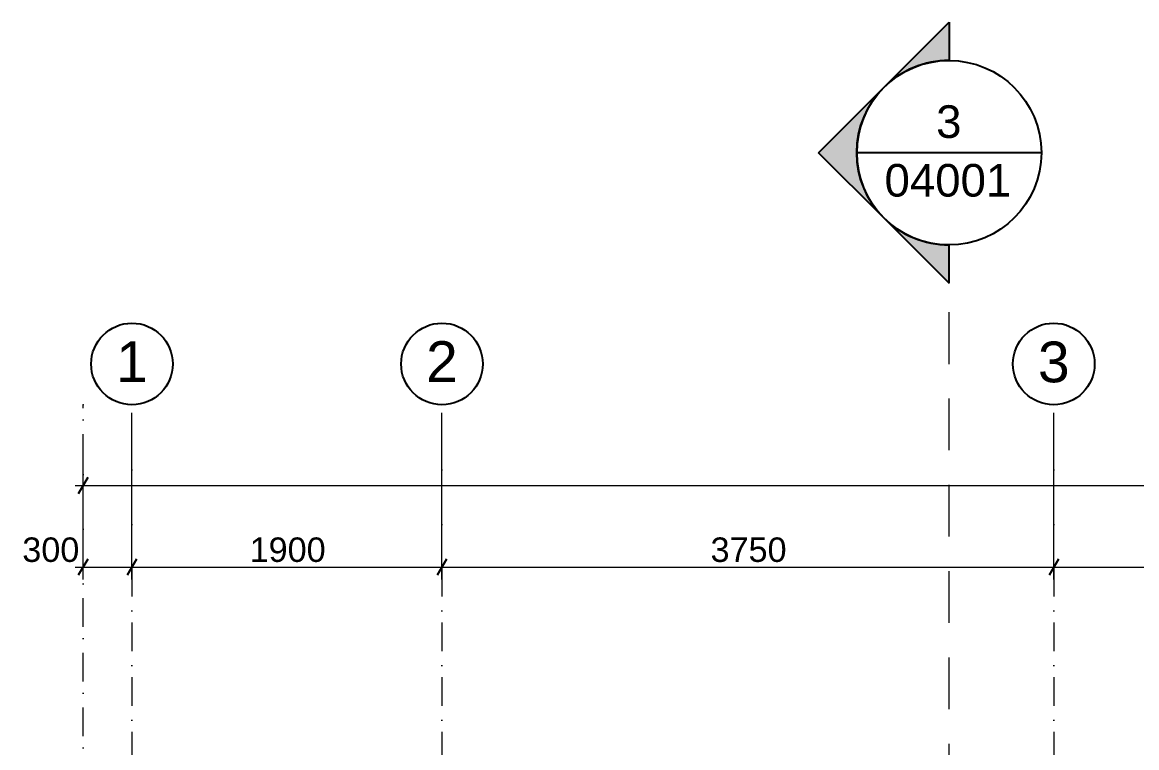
# Model space of a CAD drawing. Header units: millimetres. Extents: x -14278 to 96025, y -22378 to 34603.
# Drawn here: x 55330 to 62160, y 15666 to 20115 of the extents above; entities that cross this region are included whole.
import ezdxf
from ezdxf.enums import TextEntityAlignment as Align

# ---------------------------------------------------------------- set-up
doc = ezdxf.new("R2010")
doc.units = ezdxf.units.MM
doc.header["$MEASUREMENT"] = 0
doc.linetypes.add('Dot & Dashed', pattern=[335.138881, 176.388884, -88.194442, 0, -70.555556])
doc.linetypes.add('Long Dashed', pattern=[529.166651, 317.499995, -211.666656])
for name, color, linetype in [('A-Zz_60_50_80-P_MarkerSection', 7, 'Continuous'), ('NewA-Zz_20_20-D_DimensionGrid', 7, 'Continuous'), ('NewA-Zz_35_40_80-M_GridStructural', 7, 'Continuous')]:
    doc.layers.add(name, color=color, linetype=linetype)
doc.styles.add('GENERATED_STYLE_1', font='')
doc.styles.get('GENERATED_STYLE_1').set_extended_font_data('Arial')
doc.dimstyles.new('GENERATED_STYLE__2', dxfattribs={"dimtxt": 150, "dimasz": 76, "dimexe": 0.18, "dimexo": 300, "dimgap": 0.09, "dimtad": 1, "dimtih": 1, "dimtoh": 1, "dimdec": 0, "dimzin": 0, "dimdsep": 46, "dimtxsty": 'GENERATED_STYLE_1', "dimblk": 'ARROWHEAD_2', "dimblk1": 'ARROWHEAD_2', "dimblk2": 'ARROWHEAD_2', "dimcen": 0.09, "dimclrd": 6, "dimclre": 6, "dimclrt": 7, "dimazin": 0, "dimtfac": 1, "dimtdec": 4, "dimtmove": 0, "dimatfit": 3, "dimfxl": 0, "dimtolj": 1, "dimtzin": 0, "dimarcsym": 0})

# ---------------------------------------------------------------- blocks, each defined once
blk = doc.blocks.new('Standard grid marker')
at = {"layer": 'NewA-Zz_35_40_80-M_GridStructural', "color": 6, "linetype": 'Dot & Dashed', "lineweight": 13}
for q in [(18130.8, 0), (0, 0)]:
    blk.add_line((1000, 0), q, dxfattribs=at)
at = {"layer": 'NewA-Zz_35_40_80-M_GridStructural', "linetype": 'Continuous'}
blk.add_circle((-250, 0), 250, dxfattribs=at)
at = {"layer": 'NewA-Zz_35_40_80-M_GridStructural', "color": 6, "linetype": 'Dot & Dashed', "lineweight": 13}
blk.add_point((1000, 0), dxfattribs=at)
blk.add_point((1000, 0), dxfattribs=at)
at = {"layer": 'NewA-Zz_35_40_80-M_GridStructural', "style": 'GENERATED_STYLE_1'}
blk.add_attdef('AC_MarkerText_1', text='', height=250, rotation=90, dxfattribs=at).set_placement((-250, 14.3), align=Align.MIDDLE_CENTER)
blk = doc.blocks.new('Standard grid marker_3')
at = {"layer": 'NewA-Zz_35_40_80-M_GridStructural', "color": 6, "linetype": 'Dot & Dashed', "lineweight": 13}
blk.add_line((0, 0), (19130.8, 0), dxfattribs=at)
blk.add_point((19130.8, 0), dxfattribs=at)
blk = doc.blocks.new('*D1028', base_point=(56001.7, 0))
at = {"layer": 'NewA-Zz_20_20-D_DimensionGrid', "color": 6, "linetype": 'Continuous', "lineweight": 13}
for p, q in [((55701.7, 17198.9), (55701.7, 17470.2)), ((91151.7, 17198.9), (91151.7, 17470.2)), ((55652.8, 17273.9), (55701.7, 17273.9)), ((55701.7, 17273.9), (91151.7, 17273.9)), ((91151.7, 17273.9), (91200.6, 17273.9))]:
    blk.add_line(p, q, dxfattribs=at)
at = {"layer": 'NewA-Zz_20_20-D_DimensionGrid', "linetype": 'Continuous'}
for p, q in [((55730.6, 17323.9), (55672.8, 17223.9)), ((91122.8, 17223.9), (91180.6, 17323.9))]:
    blk.add_line(p, q, dxfattribs=at)
at = {"layer": 'NewA-Zz_20_20-D_DimensionGrid', "insert": (73140.7, 17303.9), "char_height": 150, "attachment_point": 7, "style": 'GENERATED_STYLE_1'}
blk.add_mtext('\\A1;{\\fArial|b0|i0|c0|p34;35450}', dxfattribs=at)
blk = doc.blocks.new('ARROWHEAD_2')
at = {"color": 0, "linetype": 'Continuous', "lineweight": 0}
for p, q in [((0, 0), (-1, 0)), ((-0.378, -0.655), (0.378, 0.655))]:
    blk.add_line(p, q, dxfattribs=at)
blk = doc.blocks.new('*D1029', base_point=(56001.7, 0))
at = {"layer": 'NewA-Zz_20_20-D_DimensionGrid', "color": 6, "linetype": 'Continuous', "lineweight": 13}
for p, q in [((56001.7, 16698.8), (56001.7, 17720.2)), ((55701.7, 16698.8), (55701.7, 17470.2)), ((55652.8, 16773.8), (55701.7, 16773.8)), ((55701.7, 16773.8), (56001.7, 16773.8)), ((56001.7, 16773.8), (57901.7, 16773.8))]:
    blk.add_line(p, q, dxfattribs=at)
at = {"layer": 'NewA-Zz_20_20-D_DimensionGrid', "linetype": 'Continuous'}
for p, q in [((55730.6, 16823.8), (55672.8, 16723.8)), ((56030.6, 16823.8), (55972.8, 16723.8))]:
    blk.add_line(p, q, dxfattribs=at)
at = {"layer": 'NewA-Zz_20_20-D_DimensionGrid', "insert": (55329.6, 16803.8), "char_height": 150, "attachment_point": 7, "style": 'GENERATED_STYLE_1'}
blk.add_mtext('\\A1;{\\fArial|b0|i0|c0|p34;300}', dxfattribs=at)
blk = doc.blocks.new('*D1030', base_point=(56001.7, 0))
at = {"layer": 'NewA-Zz_20_20-D_DimensionGrid', "color": 6, "linetype": 'Continuous', "lineweight": 13}
for p, q in [((57901.7, 16698.8), (57901.7, 17720.2)), ((56001.7, 16773.8), (57901.7, 16773.8)), ((57901.7, 16773.8), (61651.7, 16773.8))]:
    blk.add_line(p, q, dxfattribs=at)
at = {"layer": 'NewA-Zz_20_20-D_DimensionGrid', "linetype": 'Continuous'}
for p, q in [((56030.6, 16823.8), (55972.8, 16723.8)), ((57930.6, 16823.8), (57872.8, 16723.8))]:
    blk.add_line(p, q, dxfattribs=at)
at = {"layer": 'NewA-Zz_20_20-D_DimensionGrid', "insert": (56722.9, 16803.8), "char_height": 150, "attachment_point": 7, "style": 'GENERATED_STYLE_1'}
blk.add_mtext('\\A1;{\\fArial|b0|i0|c0|p34;1900}', dxfattribs=at)
blk = doc.blocks.new('*D1031', base_point=(56001.7, 0))
at = {"layer": 'NewA-Zz_20_20-D_DimensionGrid', "linetype": 'Continuous'}
for p, q in [((57930.6, 16823.8), (57872.8, 16723.8)), ((61680.6, 16823.8), (61622.8, 16723.8))]:
    blk.add_line(p, q, dxfattribs=at)
at = {"layer": 'NewA-Zz_20_20-D_DimensionGrid', "color": 6, "linetype": 'Continuous', "lineweight": 13}
blk.add_line((57901.7, 16773.8), (61651.7, 16773.8), dxfattribs=at)
at = {"layer": 'NewA-Zz_20_20-D_DimensionGrid', "insert": (59547.9, 16803.8), "char_height": 150, "attachment_point": 7, "style": 'GENERATED_STYLE_1'}
blk.add_mtext('\\A1;{\\fArial|b0|i0|c0|p34;3750}', dxfattribs=at)
blk = doc.blocks.new('*D1032', base_point=(56001.7, 0))
at = {"layer": 'NewA-Zz_20_20-D_DimensionGrid', "color": 6, "linetype": 'Continuous', "lineweight": 13}
for p, q in [((61651.7, 16698.8), (61651.7, 17720.2)), ((64351.7, 16698.8), (64351.7, 17720.2)), ((57901.7, 16773.8), (61651.7, 16773.8)), ((61651.7, 16773.8), (64351.7, 16773.8))]:
    blk.add_line(p, q, dxfattribs=at)
at = {"layer": 'NewA-Zz_20_20-D_DimensionGrid', "linetype": 'Continuous'}
for p, q in [((61680.6, 16823.8), (61622.8, 16723.8)), ((64380.6, 16823.8), (64322.8, 16723.8))]:
    blk.add_line(p, q, dxfattribs=at)
at = {"layer": 'NewA-Zz_20_20-D_DimensionGrid', "insert": (62772.9, 16803.8), "char_height": 150, "attachment_point": 7, "style": 'GENERATED_STYLE_1'}
blk.add_mtext('\\A1;{\\fArial|b0|i0|c0|p34;2700}', dxfattribs=at)
blk = doc.blocks.new('Cutting Plane_21_2', base_point=(61009.8, -2269))
at = {"layer": 'A-Zz_60_50_80-P_MarkerSection', "linetype": 'Continuous'}
for points in [[(61009.8, 20115.3), (61009.8, 19881, 0.198912), (60609.8, 19715.3)], [(60609.8, 19715.3, 0.414214), (60609.8, 18915.3), (60209.8, 19315.3)], [(61009.8, 18515.3), (61009.8, 18749.6, -0.198912), (60609.8, 18915.3)]]:
    blk.add_hatch(color=256, dxfattribs=at).paths.add_polyline_path(points)
for p, q in [((60609.8, 19715.3), (61009.8, 20115.3)), ((61009.8, 20115.3), (61009.8, 19881)), ((60209.8, 19315.3), (60609.8, 19715.3)), ((60609.8, 18915.3), (60209.8, 19315.3)), ((61575.4, 19315.3), (60444.1, 19315.3)), ((60609.8, 18915.3), (61009.8, 18515.3)), ((61009.8, 18515.3), (61009.8, 18749.6))]:
    blk.add_line(p, q, dxfattribs=at)
at = {"layer": 'A-Zz_60_50_80-P_MarkerSection', "color": 6, "linetype": 'Long Dashed', "lineweight": 13}
blk.add_line((61009.8, 14315.3), (61009.8, 18515.3), dxfattribs=at)
at = {"layer": 'A-Zz_60_50_80-P_MarkerSection', "linetype": 'Continuous'}
blk.add_circle((61009.8, 19315.3), 565.7, dxfattribs=at)
for start, end in [(90, 135), (135, 225), (225, 270)]:
    blk.add_arc((61009.8, 19315.3), 565.7, start, end, dxfattribs=at)
at = {"layer": 'A-Zz_60_50_80-P_MarkerSection', "char_height": 200, "attachment_point": 9, "style": 'GENERATED_STYLE_1'}
for s, insert in [('\\A1;{\\fArial|b0|i0|c0|p34;3}', (61086, 19403.3)), ('\\A1;{\\fArial|b0|i0|c0|p34;04001}', (61391.1, 19043.4))]:
    blk.add_mtext(s, dxfattribs=dict(at, insert=insert))

msp = doc.modelspace()

# ---------------------------------------------------------------- block references
at = {"layer": 'A-Zz_60_50_80-P_MarkerSection', "color": 6, "lineweight": 13}
msp.add_blockref('Cutting Plane_21_2', (61009.8, -2269), dxfattribs=at)
at = {"layer": 'NewA-Zz_35_40_80-M_GridStructural', "color": 1, "linetype": 'Continuous', "lineweight": 18}
ref = msp.add_blockref('Standard grid marker', (56001.7, 17770.2), dxfattribs=dict(at, zscale=1000, rotation=270))
ref.add_attrib('AC_MarkerText_1', '1', dxfattribs={"color": 7, "height": 250, "rotation": 360, "style": 'GENERATED_STYLE_1'}).set_placement((56001.7, 18034.5), align=Align.MIDDLE_CENTER)
ref = msp.add_blockref('Standard grid marker', (57901.7, 17770.2), dxfattribs=dict(at, zscale=1000, rotation=270))
ref.add_attrib('AC_MarkerText_1', '2', dxfattribs={"color": 7, "height": 250, "rotation": 360, "style": 'GENERATED_STYLE_1'}).set_placement((57901.7, 18034.5), align=Align.MIDDLE_CENTER)
ref = msp.add_blockref('Standard grid marker', (61651.7, 17770.2), dxfattribs=dict(at, zscale=1000, rotation=270))
ref.add_attrib('AC_MarkerText_1', '3', dxfattribs={"color": 7, "height": 250, "rotation": 360, "style": 'GENERATED_STYLE_1'}).set_placement((61651.7, 18032.3), align=Align.MIDDLE_CENTER)
at = {"layer": 'NewA-Zz_35_40_80-M_GridStructural', "color": 1, "linetype": 'Continuous', "lineweight": 18, "zscale": 1000, "rotation": 90}
msp.add_blockref('Standard grid marker_3', (55701.7, -1360.6), dxfattribs=at)

# ---------------------------------------------------------------- dimensions: what is measured, and where the dimension line sits
at = {"layer": 'NewA-Zz_20_20-D_DimensionGrid', "color": 6, "linetype": 'Continuous', "lineweight": 13}
for base, p1, p2, picture, middle in [((56001.7, 16773.8), (55701.7, 17770.2), (56001.7, 18020.2), '*D1029', (55506.2, 16878.8)), ((57901.7, 16773.8), (56001.7, 18020.2), (57901.7, 18020.2), '*D1030', (56958.4, 16878.8)), ((61651.7, 16773.8), (57901.7, 18020.2), (61651.7, 18020.2), '*D1031', (59783.4, 16878.8)), ((64351.7, 16773.8), (61651.7, 18020.2), (64351.7, 18020.2), '*D1032', (63008.4, 16878.8)), ((91151.7, 17273.9), (55701.7, 17770.2), (91151.7, 17770.2), '*D1028', (73435, 17378.9))]:
    dim = msp.add_linear_dim(base=base, p1=p1, p2=p2, dimstyle='GENERATED_STYLE__2', dxfattribs=at)
    dim.commit()
    dim.dimension.update_dxf_attribs({"geometry": picture, "text_midpoint": middle, "dimtype": 160})

doc.saveas('drawing.dxf')
